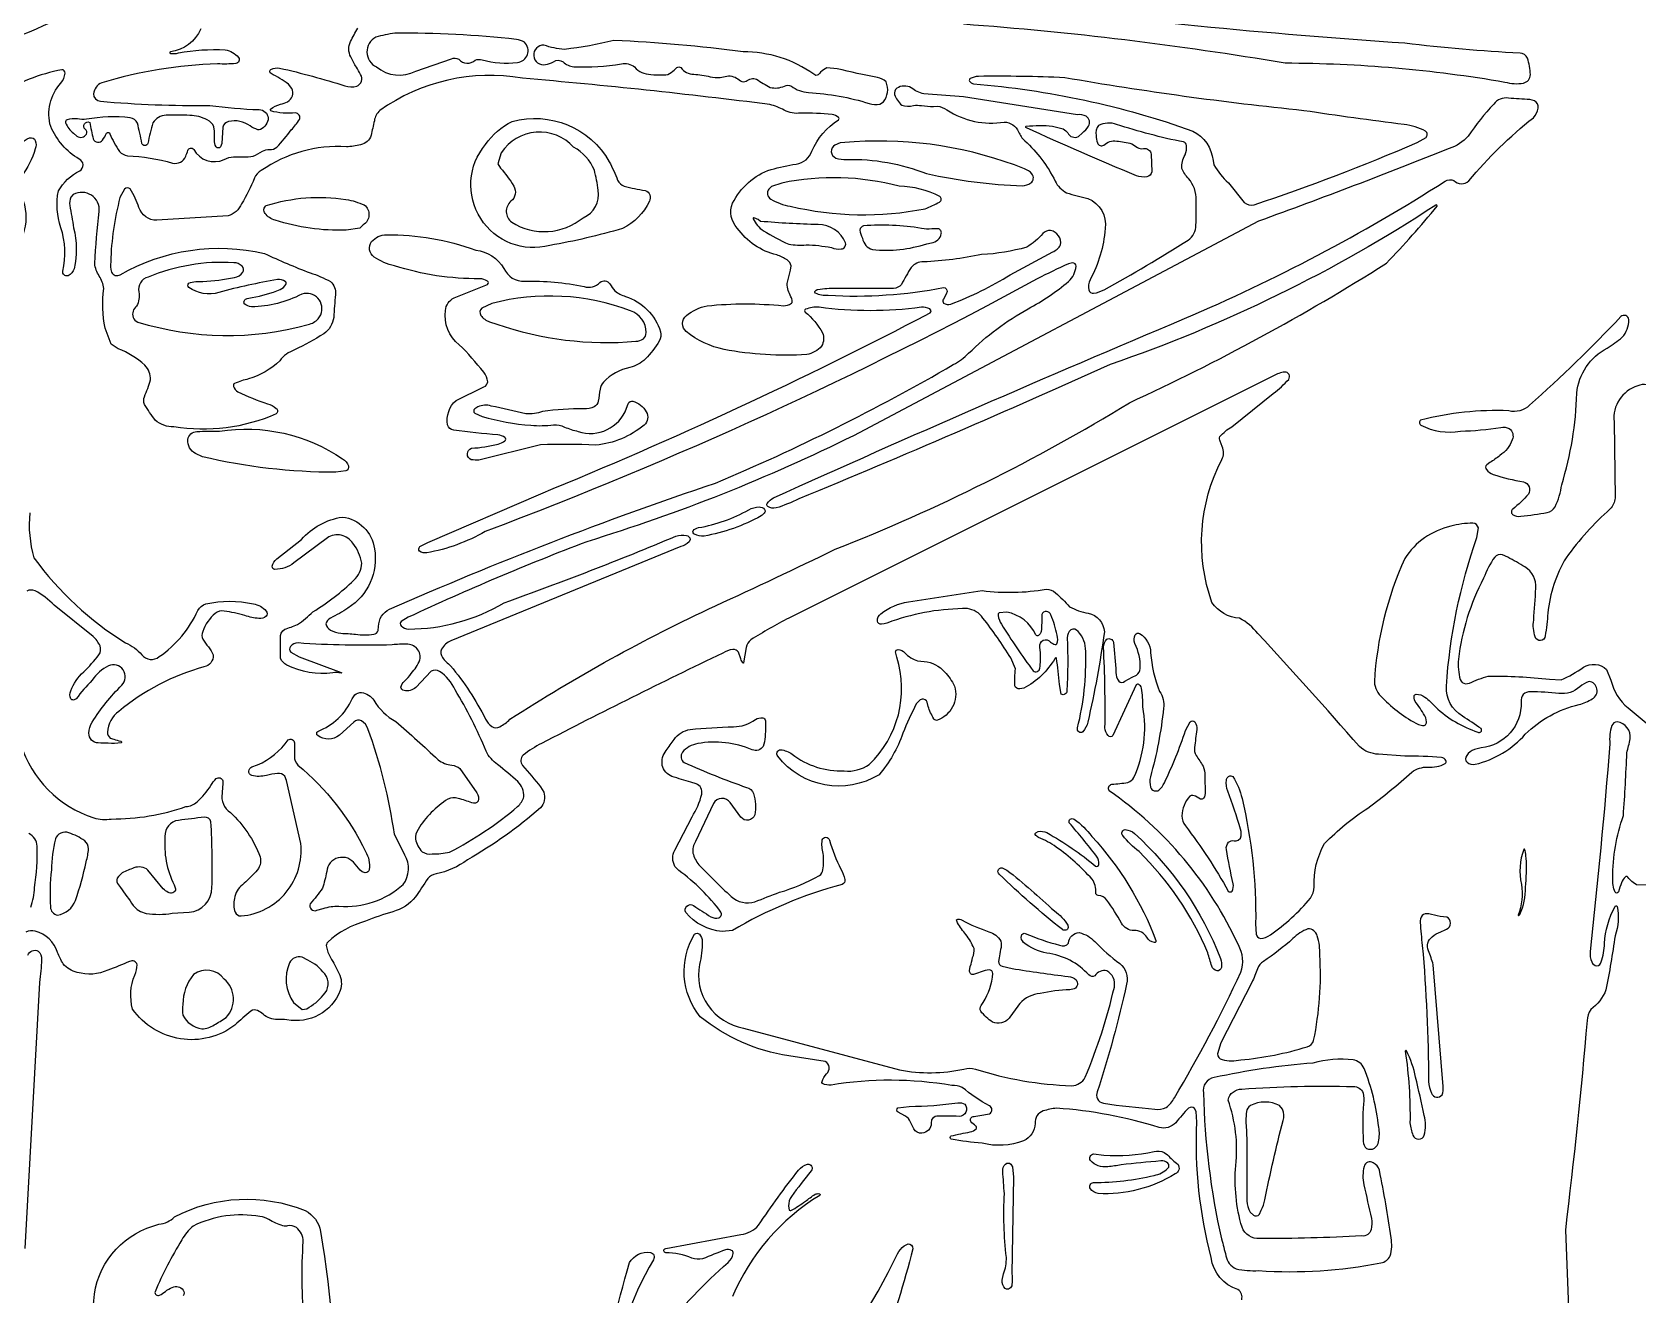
# Model space of a CAD drawing. Header units: metres. Extents: x 0.2 to 14.8, y 2.5 to 12.5.
# Drawn here: x 8.252 to 11.889, y 5.512 to 8.373 of the extents above; entities that cross this region are included whole.
import ezdxf

# ---------------------------------------------------------------- set-up
doc = ezdxf.new("R2010")
doc.units = ezdxf.units.M

msp = doc.modelspace()

# ---------------------------------------------------------------- linework, layer by layer
at = {"layer": 'Layer 1', "color": 0}
for points in [[(8.53752, 8.53576, -0.0416), (8.09133, 8.36395)], [(7.64775, 8.20682, -0.0281), (8.25827, 8.45626, 0.0629)], [(10.36146, 8.39172, -0.0238), (11.09014, 8.30332, -0.0423), (11.58804, 8.26012, 0.1164), (11.63019, 8.25772, 0.3371), (11.64581, 8.2768, 0.0831), (11.63892, 8.31428, 0.2827), (11.62237, 8.32541, -0.0168), (11.36171, 8.34778, -0.0155), (10.42439, 8.44026, 0.0249)], [(7.77973, 8.19841, 0.0245), (8.29329, 8.39474)], [(8.63379, 8.38041, -0.2644), (8.56487, 8.32843, 0.34), (8.56361, 8.32665, 0.3404), (8.565, 8.32497, 0.0945), (8.5831, 8.32593, -0.0612), (8.68923, 8.33293, -0.1824), (8.71948, 8.3158, -0.5408), (8.71325, 8.30207, -0.0445), (8.67173, 8.30147, 0.064), (8.40956, 8.25855, 0.2612), (8.39052, 8.2333, 0.3936), (8.40658, 8.21659, 0.0245), (8.65429, 8.20703), (8.65429, 8.20703, 0.0258), (8.76589, 8.19772, -0.3682), (8.78664, 8.17874, -0.2652), (8.76939, 8.15262, -0.1994), (8.76317, 8.15216, -0.0613), (8.74544, 8.16059, 0.2189), (8.69669, 8.17062, 0.2299), (8.68344, 8.15795), (8.68121, 8.12064), (8.67848, 8.1132, -0.514), (8.66862, 8.1132, -0.1595), (8.66448, 8.12918), (8.66467, 8.14889), (8.66367, 8.15887, 0.1973), (8.64827, 8.17412, 0.1266), (8.60875, 8.18457, 0.0099), (8.55508, 8.1847, 0.2545), (8.52525, 8.16755, 0.0128), (8.51381, 8.12122, -0.3249), (8.50702, 8.11629, -0.3249), (8.50023, 8.12122, 0.0236), (8.49006, 8.16714, 0.246), (8.47387, 8.1793, 0.0691), (8.37456, 8.1758, -0.0809), (8.35437, 8.17641, 0.1177), (8.331, 8.17459, 0.4118), (8.32744, 8.16774, 0.127), (8.34527, 8.14443), (8.35319, 8.1372, 0.4241), (8.37452, 8.14178, 0.3604), (8.37219, 8.15334, -0.3835), (8.37026, 8.16557, -0.3835), (8.38221, 8.16878, 0.022), (8.39031, 8.13122, 0.2837), (8.39996, 8.1235, 0.2839), (8.41121, 8.12866, 0.0439), (8.42023, 8.14395, -0.2687), (8.42446, 8.14572, -0.2686), (8.4281, 8.14293, 0.0586), (8.44973, 8.10276, 0.1634), (8.46773, 8.09307, -0.0565), (8.57004, 8.07639, 0.3627), (8.59977, 8.09184, 0.0195), (8.60437, 8.10522, -0.2816), (8.61035, 8.11041, -0.2815), (8.61769, 8.10745, 0.3935), (8.68673, 8.08451, -0.1158), (8.70796, 8.0908, 0.0461), (8.75235, 8.09197, 0.0142), (8.77383, 8.10322, -0.1505), (8.78969, 8.10718, 0.1622), (8.80625, 8.11228, 0.0193), (8.83887, 8.15145, 0.0469), (8.85737, 8.17497, 0.5161), (8.84833, 8.19009, -0.0893), (8.79242, 8.19457, -0.4918), (8.79208, 8.19841, -0.1293), (8.81431, 8.20964, 0.0519), (8.83012, 8.21555, 0.4173), (8.84021, 8.24578), (8.83217, 8.25553, 0.0452), (8.793, 8.27934, -0.5603), (8.79279, 8.28882, -0.1546), (8.81219, 8.2918, -0.0201), (8.96044, 8.25147, 0.1292), (8.98696, 8.25055, 0.4744), (8.99585, 8.27737, 0.0238), (8.98642, 8.29372, -0.0335), (8.9736, 8.31699, -0.2368), (8.97308, 8.35176, -0.0112), (8.98942, 8.38205, 0.4471)], [(8.22542, 6.76039, 0.2415), (8.39125, 6.59287, 0.0978), (8.43096, 6.59049, 0.0839), (8.60021, 6.61845, 0.1551), (8.62533, 6.62901, 0.0583), (8.65675, 6.66655, -0.0908), (8.66896, 6.68212, -0.5466), (8.68348, 6.67689), (8.68373, 6.66837, 0.0422), (8.68231, 6.64876, 0.3027), (8.70081, 6.60522, -0.1136), (8.76833, 6.50514, -0.2789), (8.75814, 6.47087, -0.0105), (8.72831, 6.44116, 0.209), (8.7101, 6.41041, 0.1482), (8.71135, 6.37955, 0.2907), (8.72535, 6.3708, 0.4198), (8.86033, 6.53514), (8.82789, 6.67791), (8.82385, 6.68724, 0.2613), (8.80744, 6.69355, 0.0389), (8.7826, 6.6893, -0.1185), (8.74906, 6.68882, -0.3096), (8.7426, 6.69888, -0.3095), (8.74962, 6.70853), (8.76239, 6.71295, 0.138), (8.83162, 6.76962, -0.2909), (8.84077, 6.7708, -0.291), (8.84573, 6.76301), (8.84594, 6.73253, 0.1961), (8.85369, 6.71278, -0.1079), (9.00677, 6.51676, -0.1739), (9.01558, 6.47612, -0.3767), (9.00644, 6.46849), (8.99952, 6.47107, -0.0597), (8.98335, 6.48801, 0.3202), (8.94517, 6.50255, 0.3201), (8.919, 6.4712, -0.0285), (8.90967, 6.43382, -0.029), (8.88177, 6.39847, 0.3096), (8.88412, 6.38602, 0.3094), (8.89656, 6.3837), (8.91125, 6.38774, -0.0975), (8.94683, 6.39276, 0.206), (9.09246, 6.44239, 0.3011), (9.09589, 6.50876), (9.07225, 6.55584, 0.0536), (9.01231, 6.79507, 0.1759), (8.99794, 6.8127, 0.316), (8.9806, 6.80989), (8.94789, 6.78005, -0.3233), (8.8986, 6.77932, -0.4652), (8.89864, 6.78901, 0.1966), (8.97706, 6.86303), (8.98275, 6.87143, -0.2106), (8.99804, 6.87712, -0.2221), (9.02575, 6.85934, 0.1277), (9.07542, 6.81107, -0.0124), (9.17129, 6.72491, 0.1373), (9.20258, 6.71239, -0.1261), (9.22096, 6.70491), (9.259, 6.64964, -0.2557), (9.262, 6.63105, -0.3858), (9.24804, 6.6272, 0.0132), (9.2171, 6.63728, 0.1756), (9.19348, 6.63543, 0.1147), (9.12594, 6.5668, 0.1811), (9.11994, 6.54468, 0.117), (9.13502, 6.51637, 0.1798), (9.15804, 6.51132, 0.0518), (9.19739, 6.51532, 0.0576), (9.35164, 6.61893, 0.1477), (9.36552, 6.64078, 0.2219), (9.35204, 6.67514, 0.0115), (9.30631, 6.71382, -0.1256), (9.28002, 6.74395, 0.042), (9.20981, 6.88324, 0.1375), (9.17475, 6.92493, 0.2851), (9.15548, 6.92518), (9.12064, 6.88847, -0.2542), (9.09439, 6.88172, -0.3377), (9.08706, 6.88934, -0.1288), (9.09529, 6.90243, 0.022), (9.11073, 6.92045, 0.0933), (9.13017, 6.95082, 0.4965), (9.09969, 6.98649, 0.0376), (9.06762, 6.98507, -0.0263), (8.85404, 6.98937, 0.2085), (8.83708, 6.98153, 0.4007), (8.83742, 6.96876), (8.8566, 6.95789), (8.95208, 6.92253, -0.3683), (8.95248, 6.92141, -0.3683), (8.95144, 6.92084, 0.0941), (8.93275, 6.92176, -0.1526), (8.82883, 6.93932, -0.1987), (8.81464, 6.95457), (8.81414, 7.00003, -0.2969), (8.82394, 7.02028, 0.0165), (8.85252, 7.03093, 0.0531), (8.88781, 7.06003, 0.0538), (8.98087, 7.1317, 0.1917), (8.99839, 7.16989, 0.1316), (8.97819, 7.21505, 0.4173), (8.92054, 7.22759), (8.84481, 7.17047, -0.1607), (8.80179, 7.15603, -0.4662), (8.79575, 7.16318, -0.1928), (8.80592, 7.17959), (8.86164, 7.22378, -0.1704), (8.95425, 7.27462, -0.3441), (9.02723, 7.2023, -0.3048), (8.96725, 7.06847, -0.0329), (8.92748, 7.04559, 0.2377), (8.91735, 7.03262, 0.2434), (8.92727, 7.01845, 0.1087), (8.95114, 7.01122, -0.0119), (8.98444, 7.00914, 0.0738), (9.02556, 7.00899, 0.3084), (9.03569, 7.01759), (9.03662, 7.02684, -0.2883), (9.06133, 7.06572, -0.0225), (9.79975, 7.35168, 0.0327), (10.3385, 7.61997, 0.0822), (10.37327, 7.6457, -0.0654), (10.50802, 7.74655, 0.0514), (10.59979, 7.80837, 0.1839), (10.61652, 7.84264, 0.481), (10.60852, 7.85037), (10.59912, 7.84824, 0.0182), (10.52887, 7.81397, -0.0345), (9.27831, 7.24178, -0.0855), (9.14583, 7.19339, -0.1947), (9.12948, 7.19716, -0.4054), (9.12981, 7.20755), (9.14835, 7.21728), (9.40375, 7.32734, 0.0237), (10.286, 7.73705, 0.5619), (10.28512, 7.74609, 0.1151), (10.26614, 7.74993, -0.0676), (10.03435, 7.74982, 0.1058), (10.00348, 7.74537, 0.4953), (10.00323, 7.73903, -0.0949), (10.04212, 7.69193, -0.248), (10.04, 7.66182, -0.1669), (10.00667, 7.64272, -0.064), (9.8195, 7.6543, -0.1213), (9.73367, 7.69462, -0.4632), (9.73375, 7.73103, -0.1261), (9.78087, 7.75309, -0.0508), (9.9535, 7.75322, 0.1722), (9.97169, 7.75905, 0.2437), (9.97352, 7.76324, 0.0981), (9.97071, 7.77368, -0.1251), (9.96183, 7.80349), (9.96977, 7.8337), (9.97085, 7.84334, 0.2213), (9.96192, 7.85722, 0.0602), (9.93887, 7.8683, -0.1808), (9.8491, 7.92916, -0.2956), (9.83862, 7.98537, -0.2013), (9.92564, 8.06218, -0.0086), (9.98248, 8.07432, 0.1127), (10.00504, 8.08376, 0.1102), (10.01792, 8.10349, -0.1437), (10.07842, 8.17476, 0.4856), (10.07848, 8.17993, 0.1312), (10.06419, 8.1863, 0.0287), (9.99262, 8.18974, -0.1632), (9.95562, 8.19643, 0.0523), (9.92321, 8.20922, 0.0099), (9.36227, 8.26874, 0.2011), (9.03919, 8.19543, 0.1747), (9.027, 8.17237, 0.006), (9.01954, 8.13943, -0.2791), (8.99583, 8.11805, -0.0402), (8.9636, 8.1132, 0.1708), (8.77094, 8.05945, 0.1746), (8.75531, 8.04272, -0.0455), (8.72623, 7.98395, -0.2031), (8.69548, 7.95662), (8.53406, 7.94687, -0.3169), (8.49381, 7.97566, 0.0602), (8.47383, 8.01787, 0.4089), (8.46079, 8.01776), (8.45064, 7.99843, 0.0553), (8.42967, 7.85289, 0.1224), (8.43185, 7.82972, 0.4673), (8.45131, 7.82349, -0.1911), (8.77819, 7.87153, 0.0163), (8.88137, 7.82768, -0.0548), (8.92777, 7.80799, -0.2355), (8.93887, 7.7787, 0.0126), (8.93508, 7.7267, -0.205), (8.91256, 7.68974, -0.0231), (8.84642, 7.65339, 0.1559), (8.81296, 7.62853, -0.1171), (8.74214, 7.58749, 0.0449), (8.71044, 7.57741, 0.3678), (8.70802, 7.57064, 0.1508), (8.71777, 7.55818, 0.0269), (8.78494, 7.53107, -0.1227), (8.80467, 7.52066, -0.4496), (8.80489, 7.50851, -0.1464), (8.57279, 7.47893, -0.1898), (8.53077, 7.49407, -0.0358), (8.50646, 7.52978, -0.1877), (8.50596, 7.54726, 0.0333), (8.52002, 7.58528, 0.1998), (8.5071, 7.61843, 0.0952), (8.44648, 7.65593), (8.43087, 7.66587), (8.417, 7.70245, -0.0845), (8.41394, 7.79224, 0.1183), (8.40375, 7.82049, -0.1189), (8.39358, 7.84924, -0.0179), (8.40379, 7.96684, 0.2776), (8.38587, 8.00371, 0.2776), (8.34492, 8.00516), (8.33956, 7.99903, 0.1547), (8.33687, 7.98051, -0.0105), (8.34577, 7.92962, -0.12), (8.34675, 7.83724, -0.2049), (8.33302, 7.82126, -0.5586), (8.3211, 7.83168, 0.1454), (8.31662, 7.93016, -0.1263), (8.31119, 8.01359, -0.1436), (8.35954, 8.05891, 0.2861), (8.36714, 8.07268, 0.2859), (8.35814, 8.08557, -0.1548), (8.29373, 8.15912, -0.2639), (8.31679, 8.25743, 0.1554), (8.32625, 8.28049, 0.4409), (8.31927, 8.28799, 0.0915), (8.17614, 8.23176, -0.0148)], [(10.99181, 5.5013, 0.3223), (10.98329, 5.5243, -0.2862), (10.92264, 5.59697, -0.0747), (10.89021, 5.90382), (10.88842, 5.9278), (10.885, 5.9347, 0.3764), (10.87169, 5.93514, 0.0704), (10.85681, 5.91924, 0.0268), (10.84246, 5.90243, -0.2751), (10.80504, 5.89166, 0.0582), (10.57248, 5.9353, 0.0513), (10.54237, 5.92905, 0.3652), (10.52412, 5.90087, -0.291), (10.49775, 5.8617, -0.1593), (10.40367, 5.85618, -0.0321), (10.33402, 5.86524, -0.3153), (10.3315, 5.86884, -0.3153), (10.33402, 5.87245, -0.0208), (10.37675, 5.88147, 0.1453), (10.39002, 5.88884, 0.4189), (10.38992, 5.89493, -0.0162), (10.37789, 5.90516, -0.5306), (10.38546, 5.9167, 0.017), (10.42042, 5.92278, 0.2867), (10.42597, 5.9319, 0.2867), (10.42021, 5.94089, -0.0575), (10.35862, 5.98253, 0.1025), (10.33521, 5.98672, 0.0842), (10.06156, 5.98751, -0.1563), (10.04254, 5.99145, -0.3664), (10.04112, 5.99576, -0.0733), (10.05135, 6.01314, 0.5141), (10.04842, 6.0413), (9.96558, 6.05399, -0.134), (9.76527, 6.14266, -0.3198), (9.75258, 6.32951, -0.4223), (9.76333, 6.32947, -0.1911), (9.76996, 6.31293, -0.0533), (9.76369, 6.26107, 0.4223), (9.86308, 6.11695), (10.21631, 6.02193, 0.0974), (10.36233, 6.02382, -0.1447), (10.3886, 6.02397, 0.0684), (10.60646, 5.9862, 0.2656), (10.63737, 6.00539, 0.0416), (10.70339, 6.2097, 0.3229), (10.68625, 6.24684, 0.2878), (10.65919, 6.23526, -0.3653), (10.64573, 6.23709, 0.1793), (10.55058, 6.28659, -0.1346), (10.49792, 6.31103, -0.2631), (10.49269, 6.32607, -0.4653), (10.50158, 6.33116, 0.035), (10.57935, 6.30464, 0.3643), (10.59981, 6.30953, -0.3895), (10.62367, 6.33301, -0.146), (10.65935, 6.31264, 0.0388), (10.71575, 6.26287, -0.2881), (10.73096, 6.21634, -0.0271), (10.66454, 5.97276, 0.4754), (10.67844, 5.94664, 0.0186), (10.79535, 5.93343, 0.1675), (10.82058, 5.93699, 0.114), (10.83937, 5.95899, 0.0256), (10.99008, 6.24351, 0.2145), (10.98425, 6.30528, 0.1334), (10.69167, 6.65457, -0.538), (10.69769, 6.66918, 0.0252), (10.73398, 6.67334, 0.1706), (10.7476, 6.68482, 0.1541), (10.76789, 6.84441, 0.0521), (10.76475, 6.88707, 0.1863), (10.75846, 6.89555, 0.3971), (10.75302, 6.89449), (10.69989, 6.77941, -0.4972), (10.68908, 6.77943, -0.1564), (10.68214, 6.7973, 0.0168), (10.67871, 6.98012, -0.1901), (10.68639, 6.9978, -0.5417), (10.70112, 6.99066, -0.0214), (10.70704, 6.9227, 0.1585), (10.71323, 6.90268, 0.3593), (10.72727, 6.90257), (10.74404, 6.91187), (10.75327, 6.91609, 0.197), (10.76208, 6.93172, 0.1243), (10.74975, 6.98824, -0.2006), (10.75075, 7.00776, -0.4296), (10.76064, 7.01095, -0.2503), (10.78558, 6.96718, 0.0771), (10.80581, 6.87964, -0.1888), (10.81473, 6.84139, -0.0431), (10.78494, 6.68618, 0.1292), (10.78548, 6.66247, 0.4933), (10.80435, 6.65595, 0.1078), (10.8166, 6.67249, 0.0316), (10.86467, 6.79112), (10.87489, 6.81043, -0.4223), (10.88564, 6.81055, -0.1544), (10.89004, 6.79291, -0.0064), (10.88477, 6.75278, 0.1611), (10.88846, 6.73455, -0.0315), (10.90448, 6.71014, -0.12), (10.9081, 6.68851, 0.0069), (10.90939, 6.6523, -0.1611), (10.90552, 6.63753, -0.3808), (10.89856, 6.63564), (10.88731, 6.64199, 0.2592), (10.8745, 6.64222, 0.1713), (10.85625, 6.59751, 0.1463), (10.86433, 6.57493, -0.0355), (10.96148, 6.42716, 0.4555), (10.96996, 6.42699, 0.1732), (10.97244, 6.44378, -0.01), (10.95706, 6.52153, -0.2225), (10.96227, 6.5378, -0.232), (10.97512, 6.54126, 0.1512), (10.98402, 6.54222), (10.98912, 6.54728, 0.169), (10.98935, 6.56751, 0.0184), (10.96014, 6.65359, -0.1274), (10.95733, 6.67845, -0.2806), (10.96224, 6.68701, -0.2807), (10.9721, 6.68657, -0.0775), (10.99256, 6.63718, -0.0621), (11.02337, 6.35287), (11.02487, 6.32937, 0.315), (11.0341, 6.31999, 0.1402), (11.05673, 6.32799, 0.0667), (11.14777, 6.41137, 0.135), (11.15569, 6.43666, -0.1375), (11.1796, 6.53514, -0.0549), (11.27787, 6.61539, 0.0225), (11.37733, 6.69662, -0.1709), (11.41325, 6.70824, 0.144), (11.45296, 6.71603, 0.4026), (11.45442, 6.72272, 0.2033), (11.44452, 6.72976, 0.0207), (11.36152, 6.73322), (11.30202, 6.73705, -0.1734), (11.25867, 6.75462, 0.0057), (11.0286, 7.01072, 0.1016), (10.98723, 7.04539, -0.2316), (10.92442, 7.08118, -0.2086), (10.94698, 7.40487, 0.2223), (10.94794, 7.43441), (10.94319, 7.44664, -0.2401), (10.94267, 7.45697, -0.0851), (10.96939, 7.47914), (11.06333, 7.55464, 0.0508), (11.09835, 7.58653, 0.2897), (11.09907, 7.59761, 0.2896), (11.08937, 7.60299, 0.1101), (11.06402, 7.59437), (9.96604, 7.04582, 0.015), (9.8796, 6.9967, 0.1663), (9.8696, 6.9792), (9.86358, 6.94414, -0.2993), (9.86294, 6.94349, -0.3007), (9.86208, 6.94382, -0.0668), (9.85719, 6.95303), (9.85154, 6.96822, 0.295), (9.83914, 6.97478, 0.0855), (9.81627, 6.96645, 0.0071), (9.40571, 6.76187, 0.0489), (9.36423, 6.73518, 0.3665), (9.36256, 6.71153, -0.0203), (9.40344, 6.66339), (9.41064, 6.65132, -0.284), (9.40308, 6.61587, -0.0522), (9.23781, 6.49801, -0.1136), (9.16702, 6.46607, 0.1771), (9.14823, 6.45537, 0.0108), (9.12048, 6.41384, -0.1534), (9.06881, 6.38053, 0.0274), (9.00714, 6.35884, 0.1218), (8.92123, 6.31137, 0.2319), (8.91831, 6.30105, 0.0914), (8.92752, 6.27672, -0.0189), (8.94689, 6.24126, -0.1894), (8.94979, 6.20174, -0.3645), (8.82875, 6.13578, 0.031), (8.80785, 6.13601, -0.1793), (8.77492, 6.14847, 0.0478), (8.76262, 6.1563, 0.29), (8.74708, 6.15522, 0.0267), (8.71114, 6.12343, -0.4238), (8.47946, 6.15984, -0.1711), (8.48425, 6.23691, 0.0779), (8.48998, 6.26034, 0.4707), (8.47244, 6.26759, -0.0087), (8.42327, 6.24801, -0.1776), (8.35377, 6.24299, -0.1616), (8.32187, 6.26249, -0.019), (8.30952, 6.28791, 0.2594), (8.25869, 6.33641, 0.1741), (8.23746, 6.33447, 0.0172)], [(11.90979, 7.57401, 0.1655), (11.88902, 7.57164, 0.3606), (11.83533, 7.49051), (11.83781, 7.31755, -0.1524), (11.82667, 7.29299, 0.0537), (11.72689, 7.18249, 0.1119), (11.68552, 7.05712, -0.0162), (11.6795, 7.00532, -0.3626), (11.66895, 6.99486, -0.3626), (11.65677, 7.00337, -0.126), (11.65337, 7.04093, -0.0051), (11.65848, 7.11326, 0.2765), (11.63352, 7.16151, 0.015), (11.59469, 7.18368), (11.5825, 7.18864, 0.3121), (11.56494, 7.1837, 0.0747), (11.53996, 7.13587, 0.0926), (11.48281, 6.95249, 0.0938), (11.48698, 6.9062, 0.3135), (11.49869, 6.89707), (11.50771, 6.89851, -0.0442), (11.55021, 6.91393, -0.0335), (11.68912, 6.90709), (11.71537, 6.90574, 0.0533), (11.76581, 6.93414, -0.3478), (11.81844, 6.92914), (11.82835, 6.90507, 0.1674), (11.86708, 6.84234), (11.98471, 6.74505, 0.2481)], [(8.24644, 7.28443, 0.0972), (8.25585, 7.18184, 0.0951), (8.46323, 6.98947, -0.1211), (8.50008, 6.96264, 0.4308), (8.53964, 6.95832, 0.136), (8.62717, 7.06282, -0.1857), (8.64527, 7.07784, -0.1097), (8.75285, 7.07772, -0.1844), (8.78189, 7.06162, -0.3703), (8.78173, 7.04964, -0.225), (8.76535, 7.04489, -0.0614), (8.73381, 7.0512, 0.0371), (8.6866, 7.06166, 0.2044), (8.6665, 7.05641, 0.137), (8.63827, 7.01507, 0.2443), (8.63871, 6.99762, 0.0395), (8.651, 6.98037, -0.0853), (8.66152, 6.96214, -0.4), (8.641, 6.93526, 0.1072), (8.44839, 6.83441, 0.2296), (8.42223, 6.78726, 0.2465), (8.42887, 6.77393), (8.43698, 6.77159, 0.0556), (8.45246, 6.76709, -0.3437), (8.45439, 6.76522, -0.3432), (8.45306, 6.76289, -0.0631), (8.42396, 6.7622, -0.0148), (8.40158, 6.7627, -0.4171), (8.38037, 6.78505, -0.1057), (8.3876, 6.8102, -0.0564), (8.45496, 6.89368, 0.3583), (8.45799, 6.92817, 0.3583), (8.42473, 6.9378, 0.1143), (8.38748, 6.90507, 0.0136), (8.35125, 6.86301, -0.4854), (8.33927, 6.86295, -0.2131), (8.33931, 6.8807, -0.1299), (8.36854, 6.92364, 0.0349), (8.40308, 6.96257, 0.2563), (8.4055, 6.98255, 0.1018), (8.38981, 7.00432), (8.30173, 7.07468, 0.09), (8.25823, 7.1073, 0.2243), (8.23962, 7.10703, 0.1319)], [(11.9096, 6.44068), (11.88589, 6.44101), (11.87873, 6.44632, -0.0481), (11.86631, 6.45897, 0.4079), (11.86067, 6.45907, 0.1301), (11.8525, 6.44601, 0.0172), (11.84521, 6.42576, -0.2875), (11.84197, 6.4228, -0.2875), (11.83789, 6.42443, -0.1242), (11.8325, 6.45689, -0.0848), (11.85648, 6.59812, 0.0095), (11.86429, 6.74051, 0.0085), (11.87204, 6.77232, 0.4024), (11.84271, 6.81057, 0.3106), (11.83025, 6.80212, 0.1065), (11.82598, 6.76103, -0.0065), (11.78137, 6.29034, 0.1175), (11.78467, 6.26666, 0.2741), (11.79662, 6.2577, 0.2873), (11.80644, 6.26666, 0.0612), (11.81377, 6.30837, -0.1191), (11.83806, 6.39245, -0.283), (11.84011, 6.39383, -0.2843), (11.84229, 6.39262, -0.1351), (11.83762, 6.32591, -0.0127), (11.8171, 6.2032, -0.1365), (11.78252, 6.15876, 0.1223), (11.77431, 6.1337, -0.0087), (11.72504, 5.65957), (11.73896, 5.30487, 0.0145)], [(8.24873, 6.39089, 0.0718), (8.25721, 6.43505, 0.0482), (8.26314, 6.52878, 0.2743), (8.24442, 6.55751, 0.0629)], [(8.24229, 6.28172, -0.4632), (8.26556, 6.29128, -0.2092), (8.2731, 6.27222, -0.0242), (8.26854, 6.22043), (8.23492, 5.61782, 0.0799)], [(9.67902, 5.43041, -0.0418), (9.82835, 5.58582, 0.1673), (9.84, 5.60609, 0.3388), (9.83631, 5.61328, 0.1777), (9.82212, 5.61457, 0.0051), (9.77048, 5.59384, -0.129), (9.74642, 5.59557, 0.1141), (9.68742, 5.60757, -0.3819), (9.68276, 5.61247, -0.382), (9.68712, 5.61764), (9.85725, 5.64922, 0.1829), (9.89735, 5.67005, -0.0193), (9.9881, 5.79516, -0.1416), (10.00802, 5.80874, -0.3062), (10.01755, 5.80387, -0.3064), (10.01656, 5.7932, 0.0113), (9.97179, 5.73551, 0.1555), (9.96544, 5.71387), (9.96687, 5.70459, 0.3794), (9.97077, 5.7037, 0.0342), (10.00342, 5.72432, -0.0165), (10.02548, 5.74026, -0.175), (10.03504, 5.74132, -0.2796), (10.03658, 5.7398, -0.2782), (10.03596, 5.73774, 0.157), (9.83827, 5.50847)], [(8.38381, 5.45245, 0.0521), (8.39267, 5.51437, -0.3038), (8.53898, 5.67232, 0.1789), (8.57429, 5.68901, -0.2201), (8.87025, 5.70337, -0.2343), (8.90533, 5.65576, -0.0424), (8.94144, 5.20032, -0.0515)], [(8.86871, 5.45062, -0.0421), (8.86604, 5.63318, 0.2142), (8.85033, 5.66512, 0.1912), (8.83054, 5.66866, -0.1002), (8.81973, 5.66866, -0.0546), (8.78817, 5.6832, 0.1119), (8.76792, 5.68968, 0.162), (8.61627, 5.66807, 0.1102), (8.59102, 5.63684, 0.0408), (8.53014, 5.51937, 0.283), (8.53283, 5.5125, 0.2831), (8.54017, 5.5118, 0.0543), (8.55352, 5.52001, -0.0632), (8.56923, 5.52928, -0.3573), (8.59387, 5.52337, -0.3414), (8.59402, 5.51037, 0.1415)], [(9.53673, 5.29022, -0.0275), (9.60487, 5.58541, -0.3076), (9.65256, 5.60841, -0.5683), (9.65914, 5.59212, 0.1122), (9.56464, 5.29722, 0.2558)], [(10.00835, 5.28503, 0.0567), (10.21223, 5.6052, -0.1197), (10.22725, 5.62337), (10.23604, 5.6282, -0.4066), (10.24698, 5.61672, -0.0242), (10.17573, 5.38684, -0.1346)]]:
    msp.add_lwpolyline(points, format="xyb", dxfattribs=at)
for points in [[(9.03187, 8.29447, 0.3048), (9.12075, 8.28503), (9.20164, 8.31289, -0.2069), (9.21814, 8.31155, 0.4161), (9.25552, 8.30976, -0.1654), (9.2715, 8.31053, 0.1037), (9.35096, 8.30455, 0.2967), (9.37389, 8.32211, 0.2967), (9.36712, 8.35018, 0.1327), (9.34873, 8.35649, 0.0311), (9.07352, 8.37049, 0.0416), (9.03014, 8.3617, 0.2844), (9.01021, 8.32754, 0.2844), (9.03187, 8.29447)], [(9.56975, 8.35409, -0.0274), (9.45779, 8.33387, -0.0703), (9.41117, 8.34391, 0.4471), (9.3881, 8.31971, 0.4471), (9.41471, 8.29947, 0.105), (9.43256, 8.3062, -0.32), (9.45435, 8.30564, 0.1729), (9.47889, 8.29472, 0.0474), (9.58656, 8.30105, -0.237), (9.61635, 8.29418, 0.2227), (9.653, 8.27747, 0.0381), (9.68219, 8.2763, 0.1895), (9.69973, 8.28201, 0.0397), (9.71189, 8.29268, -0.4031), (9.72154, 8.29266, 0.2347), (9.75048, 8.27791, -0.0409), (9.78771, 8.27209, 0.0865), (9.81042, 8.27043), (9.82939, 8.27424, -0.1818), (9.85654, 8.26253, 0.2252), (9.8691, 8.26184, -0.2683), (9.89283, 8.26655, 0.0334), (9.924, 8.24799, 0.1776), (9.95581, 8.25099, -0.2362), (9.97162, 8.25093, 0.1544), (10.01048, 8.23643, -0.0599), (10.14825, 8.21159, 0.1544), (10.17202, 8.20989), (10.18002, 8.21499, 0.2827), (10.18612, 8.2602, 0.1751), (10.16708, 8.27034, -0.0135), (10.07535, 8.29022), (10.05175, 8.29253), (10.04425, 8.28805, 0.0441), (10.03229, 8.27668, -0.4181), (10.02254, 8.27784, 0.156), (9.86223, 8.32864, 0.0227), (9.56975, 8.35409)], [(10.59108, 8.26982, 0.0151), (10.39529, 8.27287, 0.1186), (10.37664, 8.2678, 0.4293), (10.37537, 8.26239, 0.1889), (10.38433, 8.25599, -0.0662), (10.88108, 8.14907, -0.2551), (10.92687, 8.08209), (10.92898, 8.07222, 0.0693), (10.9616, 8.03143), (10.99777, 7.98751, 0.2661), (11.02006, 7.98193, 0.0206), (11.38919, 8.1228), (11.40939, 8.13478, 0.4709), (11.40833, 8.14857, 0.0993), (11.35967, 8.16391, -0.0061), (11.13264, 8.19516, -0.0177), (10.59108, 8.26982)], [(11.02981, 7.94482), (10.11264, 7.45887, -0.0405), (9.50846, 7.21878, 0.0177), (9.10377, 7.04762), (9.08804, 7.0382, 0.4369), (9.08806, 7.02805, 0.161), (9.10425, 7.02072, 0.1334), (9.32142, 7.08051, 0.0142), (9.71002, 7.23128, -0.113), (9.73381, 7.23307, -0.3453), (9.74252, 7.2238), (9.73994, 7.21812, -0.1148), (9.72123, 7.2077), (9.2001, 6.99428, 0.1527), (9.17939, 6.97545, 0.2656), (9.18112, 6.95637, 0.0613), (9.19971, 6.93739, -0.057), (9.27883, 6.81691, 0.1104), (9.2931, 6.80012, 0.2707), (9.31142, 6.79964, 0.0727), (9.33394, 6.81639, -0.0346), (9.79979, 7.07355, 0.0057), (10.07119, 7.20168, 0.0438), (10.73731, 7.53347, 0.0332), (11.3195, 7.84945, 0.0201), (11.43456, 7.97864, 0.3631), (11.43414, 7.98118, 0.3633), (11.43156, 7.98122, -0.0623), (10.69352, 7.62005, -0.0084), (9.98856, 7.31559, -0.0349), (9.93708, 7.29516, -0.2318), (9.91827, 7.29839, -0.3998), (9.91698, 7.30532, -0.1292), (9.93125, 7.3182, -0.0065), (10.86239, 7.72418, 0.0415), (11.45294, 8.03557, -0.2066), (11.47267, 8.03724, 0.4184), (11.50633, 8.03618, -0.0518), (11.65267, 8.1792, 0.17), (11.66354, 8.20118, 0.2977), (11.65496, 8.2177), (11.64437, 8.22053, -0.0067), (11.59596, 8.22355, 0.2788), (11.56271, 8.21026, 0.0368), (11.5051, 8.13762, -0.1268), (11.46198, 8.10943, -0.0082), (11.02981, 7.94482)], [(10.62002, 8.18603), (10.36192, 8.22666), (10.27154, 8.23312, -0.1223), (10.24344, 8.24718, 0.2732), (10.21037, 8.24595, 0.2795), (10.20564, 8.23168, 0.1324), (10.22158, 8.20784, 0.1578), (10.24854, 8.20693, -0.0878), (10.26664, 8.20659, 0.0178), (10.29381, 8.20449), (10.30204, 8.20553, -0.1062), (10.32412, 8.19718, 0.192), (10.45392, 8.16941, -0.2875), (10.48633, 8.1473, 0.1127), (10.50046, 8.1272, -0.0956), (10.56914, 8.03555, 0.1517), (10.59521, 8.00914, 0.0317), (10.64325, 7.99647, -0.3512), (10.68233, 7.92799, -0.1079), (10.64823, 7.81182, 0.1461), (10.64537, 7.78903, 0.3652), (10.65648, 7.78182, 0.1051), (10.67992, 7.78962, 0.0171), (10.87062, 7.90218, 0.2512), (10.88798, 7.93574, 0.0259), (10.88862, 7.9923, 0.1975), (10.87125, 8.04141, -0.0704), (10.85621, 8.06422, -0.1429), (10.86344, 8.09503, 0.131), (10.86673, 8.11653, 0.3035), (10.86025, 8.12426, -0.0313), (10.70846, 8.16414, 0.1997), (10.66777, 8.16187, 0.2415), (10.66192, 8.13872, 0.0965), (10.66487, 8.12226, 0.4488), (10.67954, 8.11689, -0.2514), (10.70862, 8.12624, -0.0503), (10.74283, 8.12026), (10.75569, 8.11212, 0.1602), (10.76908, 8.10922, -0.4378), (10.78706, 8.09641), (10.78837, 8.05676, -0.3057), (10.77675, 8.04516, -0.1273), (10.75333, 8.04797, -0.011), (10.50398, 8.1567, -0.3107), (10.50288, 8.15823, -0.3094), (10.50392, 8.15978, -0.0583), (10.56339, 8.16032), (10.5875, 8.15414, -0.0905), (10.59804, 8.14472, 0.433), (10.62185, 8.1368), (10.63027, 8.14428, 0.0911), (10.64514, 8.16005, 0.3987), (10.63929, 8.18255, 0.1414), (10.62002, 8.18603)], [(9.33925, 8.17062, -0.3425), (9.55914, 8.07966, -0.0245), (9.57814, 8.03793, 0.173), (9.59281, 8.02393, 0.0273), (9.64077, 8.01457, -0.4446), (9.65006, 7.99005, -0.1723), (9.58921, 7.92832, -0.0281), (9.42473, 7.88991, -0.3277), (9.26783, 7.95084, -0.3277), (9.27898, 8.11878, -0.1258), (9.33925, 8.17062)], [(8.19077, 7.86239, 0.0646), (8.07079, 7.80312, -0.3703), (7.92273, 7.82276, 0.1859), (7.85639, 7.85549, -0.1015), (7.82421, 7.86314), (7.79606, 7.89064, -0.2048), (7.77114, 7.99189, -0.2859), (7.79089, 8.01641, -0.0236), (7.88198, 8.05097, -0.0355), (8.11302, 8.05207, 0.1299), (8.15521, 8.06507, 0.0375), (8.22714, 8.12132, -0.1172), (8.24608, 8.13347, -0.4091), (8.25889, 8.1273, -0.1927), (8.25871, 8.10839, -0.085), (8.22804, 8.04697, 0.1373), (8.21814, 8.02564, 0.0997), (8.22735, 8.00016, -0.3625), (8.19077, 7.86239)], [(9.47848, 8.11251, 0.4905), (9.31452, 8.09999), (9.30644, 8.07507), (9.31277, 8.06499, -0.0524), (9.34273, 8.02449, -0.3712), (9.33642, 7.98999, 0.4848), (9.33806, 7.94274, 0.3242), (9.50021, 7.95282, 0.3463), (9.53402, 8.01493, 0.0363), (9.52533, 8.06076, 0.1729), (9.47848, 8.11251)], [(10.27806, 8.05253, 0.0452), (10.4951, 8.02493, 0.1272), (10.51412, 8.03145, 0.4323), (10.51664, 8.05199, 0.1395), (10.49987, 8.06343, 0.1114), (10.11427, 8.1247), (10.08206, 8.12199), (10.07046, 8.11734, 0.2883), (10.06214, 8.10208, 0.2884), (10.07229, 8.08795, 0.0823), (10.09687, 8.08472, -0.1014), (10.27806, 8.05253)], [(10.21621, 8.02401, 0.1158), (9.95042, 8.03134), (9.92635, 8.02347), (9.92062, 8.01757, 0.4482), (9.925, 7.99487, 0.099), (9.96892, 7.97893, 0.1071), (10.27469, 7.97293, 0.02), (10.30742, 7.98826, 0.5226), (10.30804, 8.00089, 0.1124), (10.21621, 8.02401)], [(8.96298, 7.92453, -0.0878), (8.80225, 7.94722, -0.1691), (8.77952, 7.96255, -0.478), (8.78225, 7.98014, -0.1166), (8.96275, 7.9942, -0.0586), (9.00419, 7.98164, -0.521), (9.00148, 7.9363), (8.99408, 7.92932), (8.96298, 7.92453)], [(10.06223, 7.88501, 0.1077), (10.08483, 7.88187, 0.4768), (10.09429, 7.89545, 0.3102), (10.03214, 7.93734, -0.0183), (9.90185, 7.94445), (9.89619, 7.94837, 0.0964), (9.88648, 7.95224, 0.2757), (9.88523, 7.95179, 0.2773), (9.88502, 7.95047, 0.1369), (9.9086, 7.92301, 0.0251), (9.96577, 7.89264, 0.0602), (10.00512, 7.89114, -0.0487), (10.06223, 7.88501)], [(10.26629, 7.92855, 0.0589), (10.13506, 7.93424, 0.3296), (10.1271, 7.92482, 0.0897), (10.13281, 7.90618, 0.2857), (10.15558, 7.88045, 0.1029), (10.27842, 7.89364), (10.28892, 7.89557, 0.3276), (10.31137, 7.91684, 0.4285), (10.30367, 7.92782, 0.0148), (10.29002, 7.92743, -0.1077), (10.26629, 7.92855)], [(9.2565, 7.87934, -0.2357), (9.32037, 7.83787, 0.3124), (9.36758, 7.80909, -0.0566), (9.502, 7.79668, 0.2845), (9.53806, 7.80622, -0.4456), (9.56027, 7.80282, 0.0156), (9.57206, 7.78672, 0.0888), (9.59585, 7.77455, -0.2417), (9.67539, 7.69445, -0.2073), (9.67223, 7.67312, -0.0572), (9.64102, 7.6327, -0.1344), (9.60594, 7.61324, 0.1614), (9.54589, 7.58007, 0.1686), (9.53864, 7.56399, 0.0206), (9.53425, 7.53726, -0.2122), (9.52489, 7.52422, -0.0991), (9.50189, 7.51957, 0.0393), (9.40817, 7.51364, -0.1217), (9.37002, 7.50857, 0.0119), (9.29167, 7.52605, 0.1864), (9.26125, 7.52401), (9.25431, 7.5198, 0.459), (9.25437, 7.5098), (9.27108, 7.50224, 0.0487), (9.3816, 7.48239, 0.056), (9.43296, 7.48376, -0.1326), (9.45789, 7.47847, 0.0405), (9.4886, 7.46868, 0.4094), (9.59829, 7.52132), (9.60204, 7.53128, -0.3317), (9.61271, 7.53747, -0.1929), (9.64298, 7.51272, -0.3701), (9.63823, 7.48309, -0.1513), (9.5286, 7.43749, 0.0229), (9.40327, 7.43824), (9.26396, 7.40366, -0.0729), (9.24662, 7.40451, -0.3159), (9.23782, 7.41778, -0.316), (9.24733, 7.43057, 0.0517), (9.3071, 7.43982, 0.0988), (9.32287, 7.44712, 0.4422), (9.32287, 7.45495, 0.1247), (9.307, 7.46084, -0.0187), (9.20689, 7.47147, -0.293), (9.19264, 7.48347, -0.2524), (9.21202, 7.53876), (9.27529, 7.56934, 0.2437), (9.28377, 7.58091, 0.1356), (9.2751, 7.60293, 0.0264), (9.21933, 7.66509, -0.2698), (9.18808, 7.74266, -0.2668), (9.20758, 7.7713), (9.28364, 7.80168, 0.5744), (9.28312, 7.80934, 0.1055), (9.26575, 7.81457, -0.0814), (9.07267, 7.84389, -0.1006), (9.02673, 7.86366, -0.4256), (9.02056, 7.89866, -0.2031), (9.05446, 7.91426, -0.09), (9.2565, 7.87934)], [(10.40271, 7.86928, -0.0416), (10.27106, 7.85274, 0.2357), (10.243, 7.84001, 0.0121), (10.22092, 7.80153, -0.187), (10.20289, 7.79239), (10.07296, 7.7927, 0.0319), (10.03179, 7.78962, 0.1621), (10.02485, 7.78545, 0.4751), (10.02544, 7.78218, 0.1022), (10.05521, 7.77693, 0.0612), (10.31667, 7.79445, -0.373), (10.32481, 7.78559), (10.32258, 7.77951), (10.31625, 7.76849, 0.3417), (10.31648, 7.75916, 0.2088), (10.33283, 7.75699, 0.0503), (10.46752, 7.82339), (10.56377, 7.87509, 0.1391), (10.58169, 7.89099, 0.3981), (10.55902, 7.92359, 0.2265), (10.5416, 7.91691, -0.079), (10.50485, 7.88593, -0.0573), (10.40271, 7.86928)], [(8.86273, 7.77953, -0.1172), (8.74885, 7.75093, -0.1661), (8.73239, 7.75768, -0.5383), (8.73902, 7.76937), (8.75021, 7.77166, 0.0494), (8.81396, 7.78989, 0.1414), (8.82642, 7.80176, 0.3954), (8.82485, 7.80857, 0.1702), (8.80748, 7.81249, 0.0257), (8.67494, 7.78345, -0.2405), (8.60671, 7.79489, -0.5058), (8.60664, 7.80443, -0.0964), (8.63844, 7.8082, 0.0298), (8.70992, 7.81709, 0.178), (8.72904, 7.82901, 0.3259), (8.72735, 7.84316, 0.1833), (8.70862, 7.85084, 0.1136), (8.51421, 7.81814, 0.3978), (8.49339, 7.78453, -0.1872), (8.48817, 7.7527, 0.296), (8.48025, 7.7268, 0.1834), (8.4911, 7.71645, 0.1433), (8.87719, 7.71072, 0.1317), (8.90006, 7.72362), (8.90546, 7.73293, 0.2965), (8.89924, 7.77011, 0.2965), (8.86273, 7.77953)], [(9.29298, 7.75853), (9.27019, 7.74778, 0.3759), (9.26825, 7.73124, 0.1651), (9.28802, 7.71703), (9.30452, 7.71189, 0.1056), (9.6195, 7.67268, 0.1478), (9.63633, 7.67826, 0.2076), (9.64271, 7.69232, 0.3278), (9.60708, 7.74159, 0.1562), (9.29298, 7.75853)], [(11.71683, 7.34791, 0.0693), (11.75089, 7.55516, -0.2537), (11.82002, 7.6572, 0.0298), (11.85377, 7.68184, 0.185), (11.86919, 7.72191, 0.2756), (11.86195, 7.73084, 0.2754), (11.85067, 7.7287, -0.0227), (11.64396, 7.5278, -0.2562), (11.59679, 7.51518, 0.0744), (11.39725, 7.49418, 0.541), (11.39737, 7.48307, 0.1685), (11.48727, 7.46922, 0.0323), (11.57877, 7.47732, -0.1821), (11.59762, 7.47503, -0.3642), (11.60467, 7.44955, -0.1668), (11.57671, 7.41414, -0.0552), (11.55375, 7.39828), (11.54692, 7.39303, 0.405), (11.54639, 7.38195, 0.1281), (11.56169, 7.37103, 0.0297), (11.63023, 7.35405, -0.5222), (11.64137, 7.32664, -0.054), (11.60596, 7.29274, 0.4662), (11.60537, 7.28039, 0.1643), (11.62437, 7.27626, 0.0085), (11.6841, 7.28472, 0.2243), (11.70162, 7.29745, 0.0826), (11.71683, 7.34791)], [(8.67612, 7.46899, -0.1916), (8.95514, 7.40624, -0.1722), (8.96856, 7.39034, -0.381), (8.96214, 7.37937), (8.93939, 7.37593, -0.0578), (8.6375, 7.41116), (8.62175, 7.41841, -0.287), (8.60408, 7.45016, -0.3427), (8.62506, 7.46843, -0.0108), (8.67612, 7.46899)], [(9.7491, 7.2437, -0.177), (9.76139, 7.25055, 0.0852), (9.87531, 7.29103, -0.1164), (9.89842, 7.29743, -0.2256), (9.91102, 7.29191, -0.2991), (9.91152, 7.28589, -0.136), (9.90294, 7.27695, -0.0845), (9.77385, 7.23159, -0.1459), (9.75256, 7.23551, -0.4241), (9.7491, 7.2437)], [(11.36142, 7.18043, 0.0933), (11.29246, 6.90137, 0.2057), (11.31075, 6.86524, 0.0856), (11.39206, 6.80457), (11.40164, 6.80218, 0.4661), (11.41071, 6.81032), (11.40887, 6.82003, 0.0529), (11.38687, 6.85353, -0.1657), (11.38231, 6.86799, -0.3936), (11.38731, 6.87312, -0.158), (11.40689, 6.8667, -0.0555), (11.43137, 6.8438, 0.1108), (11.52662, 6.78753, 0.3429), (11.53358, 6.78824, 0.3427), (11.5346, 6.79516, 0.0097), (11.49198, 6.82343, -0.2845), (11.45556, 6.89114, -0.0685), (11.52481, 7.22793), (11.52798, 7.25014, 0.3374), (11.51573, 7.26076, 0.0727), (11.46554, 7.25355, 0.2006), (11.36142, 7.18043)], [(10.40356, 7.10795, 0.0742), (10.54894, 7.11114, -0.1838), (10.5701, 7.10324, -0.0242), (10.60212, 7.07143, 0.098), (10.64414, 7.05691, -0.3345), (10.681, 7.01439, -0.02), (10.64329, 6.81014, -0.1191), (10.63223, 6.78787, -0.3172), (10.62298, 6.78796, -0.3171), (10.61996, 6.7967, 0.0684), (10.63846, 6.97026, 0.1986), (10.62137, 7.01526, 0.3876), (10.60467, 7.01874, 0.2185), (10.59662, 7.00107, -0.0251), (10.5956, 6.88064, -0.2866), (10.59154, 6.87318, -0.2866), (10.58306, 6.87355), (10.57894, 6.8952, 0.0252), (10.57198, 6.95501, 0.4231), (10.5706, 6.95564, 0.1894), (10.56842, 6.95362, -0.14), (10.49829, 6.88691), (10.48914, 6.88516, -0.3324), (10.47787, 6.89237, -0.0247), (10.47914, 6.93068), (10.46867, 6.95541, 0.0275), (10.40571, 7.04574, 0.2145), (10.37037, 7.06709, 0.0854), (10.19952, 7.03839, -0.0651), (10.17608, 7.03178, -0.3882), (10.16646, 7.03899, -0.217), (10.17452, 7.05564, -0.1219), (10.23677, 7.08282), (10.40356, 7.10795)], [(10.45946, 7.0592), (10.44273, 7.05774, 0.2963), (10.44008, 7.05134, 0.0915), (10.44752, 7.03193, 0.0198), (10.5195, 6.92587, 0.2743), (10.52895, 6.92468, 0.2745), (10.53454, 6.93241, 0.0456), (10.53575, 6.96712), (10.53473, 6.98007, -0.3587), (10.54223, 6.99548, -0.3587), (10.55879, 6.99107, 0.1035), (10.56948, 6.98584, 0.3513), (10.57302, 6.98747, 0.1683), (10.57379, 7.00689, 0.0515), (10.5595, 7.05274, 0.314), (10.54963, 7.06053, 0.3142), (10.53889, 7.05397, -0.0309), (10.53767, 7.01541, -0.1972), (10.5315, 7.00634, -0.4133), (10.52571, 7.00749, 0.2434), (10.45946, 7.0592)], [(10.17021, 6.69064, -0.3794), (9.94075, 6.73264, -0.2926), (9.93943, 6.7422, -0.2926), (9.94756, 6.74741, -0.1175), (9.97323, 6.73743, 0.1755), (10.09137, 6.69945, 0.1865), (10.14802, 6.71424, 0.2864), (10.21052, 6.95707), (10.20779, 6.96901, -0.4419), (10.21337, 6.97418, -0.1709), (10.22875, 6.96726, 0.1412), (10.25775, 6.94878), (10.27283, 6.94724, -0.1859), (10.31892, 6.92399, -0.0662), (10.34142, 6.89149, -0.4081), (10.30071, 6.8138, -0.2527), (10.29423, 6.81764, -0.0587), (10.28167, 6.84541), (10.27935, 6.85541, 0.3638), (10.26777, 6.86172, 0.2038), (10.25475, 6.85109, 0.0188), (10.2241, 6.78466, -0.0945), (10.17021, 6.69064)], [(11.77864, 6.9023, 0.0704), (11.75781, 6.89003, -0.2214), (11.71052, 6.87499, 0.0341), (11.64604, 6.87845, 0.51), (11.62494, 6.85584, -0.3968), (11.534, 6.75141), (11.51946, 6.74807, 0.1769), (11.5015, 6.7342, 0.3847), (11.50225, 6.71907, 0.2067), (11.52087, 6.71437, 0.1516), (11.63433, 6.78245, -0.1388), (11.75633, 6.8498, 0.0661), (11.78604, 6.86255, 0.3238), (11.79673, 6.88511, 0.3237), (11.77864, 6.9023)], [(9.87033, 6.66203, -0.2557), (9.88579, 6.6482, -0.1349), (9.88873, 6.60026, -0.2837), (9.87469, 6.58784, -0.2837), (9.85729, 6.59482), (9.83323, 6.62776, 0.5546), (9.79514, 6.62537), (9.75431, 6.53978, 0.1536), (9.74862, 6.51326, 0.0977), (9.76189, 6.48697, 0.0156), (9.83546, 6.41487, 0.2693), (9.88896, 6.40303, -0.0051), (9.94498, 6.42443, 0.0562), (10.03525, 6.46245, 0.1898), (10.04317, 6.47559, 0.0778), (10.04356, 6.51203, -0.0923), (10.04146, 6.54295, -0.3312), (10.04982, 6.54898, -0.3313), (10.058, 6.5427, 0.0418), (10.08344, 6.47687, -0.073), (10.09314, 6.45353, -0.3502), (10.08675, 6.44228, 0.0692), (9.8381, 6.33762), (9.81464, 6.33597, -0.2009), (9.73244, 6.3783, -0.3482), (9.73491, 6.39329, -0.3484), (9.75008, 6.39428, 0.0063), (9.78914, 6.36912, 0.2195), (9.80773, 6.36678, 0.4287), (9.8121, 6.37934, 0.0752), (9.71671, 6.47393), (9.70783, 6.48268, -0.239), (9.70754, 6.52026), (9.74664, 6.5952, 0.0838), (9.76862, 6.64651, 0.3793), (9.75577, 6.6703), (9.74385, 6.67374, -0.009), (9.70123, 6.68703, -0.2344), (9.67912, 6.71187, -0.2109), (9.68808, 6.74599, 0.0222), (9.70604, 6.77076, -0.1986), (9.74221, 6.79351, -0.0083), (9.84046, 6.79953, 0.1606), (9.89029, 6.81597, -0.1772), (9.90673, 6.81955, -0.348), (9.91319, 6.81282, -0.0318), (9.91085, 6.76507), (9.90817, 6.75512, -0.3514), (9.88279, 6.74722, 0.1457), (9.75952, 6.76143, 0.1796), (9.72498, 6.74162, 0.4133), (9.72854, 6.71845, 0.0211), (9.87033, 6.66203)], [(8.56906, 6.37707), (8.60727, 6.37912, 0.3898), (8.659, 6.43539, 0.0203), (8.65689, 6.58409, 0.3392), (8.64185, 6.59495, -0.0069), (8.58319, 6.58737, 0.4051), (8.55267, 6.55089, 0.137), (8.57362, 6.4412), (8.57671, 6.43193, -0.2766), (8.57056, 6.42303, -0.2766), (8.55981, 6.42426, -0.0808), (8.54875, 6.43232), (8.51417, 6.47482, 0.2677), (8.48237, 6.47974, 0.0338), (8.45585, 6.46816), (8.44714, 6.46012, 0.3319), (8.44517, 6.44422), (8.45156, 6.43509, -0.0127), (8.48069, 6.39476, 0.1872), (8.50989, 6.37666, 0.0826), (8.56906, 6.37707)], [(10.65244, 6.55097, -0.0961), (10.79764, 6.31503, -0.5251), (10.79402, 6.31074, -0.2267), (10.77685, 6.32241, 0.2831), (10.74833, 6.33757, -0.2729), (10.71923, 6.35459, 0.0295), (10.68662, 6.40657, 0.2489), (10.66681, 6.41753, -0.4185), (10.66125, 6.4233, 0.174), (10.65283, 6.45426, 0.0584), (10.57144, 6.52693, 0.064), (10.5316, 6.5487, -0.1471), (10.52433, 6.55526, -0.4), (10.52523, 6.55926), (10.5305, 6.56232, -0.1422), (10.55064, 6.55955, -0.0435), (10.66092, 6.48372, 0.5493), (10.66814, 6.48734, 0.1784), (10.66323, 6.50649, 0.0123), (10.60127, 6.58164, -0.3413), (10.60363, 6.59014, -0.3413), (10.61246, 6.59001, -0.0781), (10.65244, 6.55097)], [(8.29535, 6.47514, 0.049), (8.2935, 6.39147, 0.3925), (8.30935, 6.37297, 0.2716), (8.35006, 6.40622, 0.0275), (8.3741, 6.49339, 0.0567), (8.37935, 6.52324, 0.2307), (8.37079, 6.54122, 0.0756), (8.33477, 6.55903, 0.4354), (8.30446, 6.54524, 0.0581), (8.29535, 6.47514)], [(10.75927, 6.51659, -0.0515), (10.72239, 6.55274, -0.2799), (10.72112, 6.56138, -0.2802), (10.72823, 6.56649, -0.1358), (10.74881, 6.55799, -0.1157), (10.94389, 6.27441, -0.1386), (10.94587, 6.25414, -0.3662), (10.93617, 6.24624, -0.2685), (10.92412, 6.25743, -0.0239), (10.91521, 6.28714, 0.1002), (10.75927, 6.51659)], [(11.63464, 6.43576, 0.0408), (11.63633, 6.50157, 0.0263), (11.63367, 6.51937, 0.1539), (11.63223, 6.5218, 0.4747), (11.63112, 6.52166, 0.1529), (11.62569, 6.44245, -0.1357), (11.61787, 6.37266, 0.2845), (11.61811, 6.37198, 0.2861), (11.61883, 6.37189, 0.1375), (11.62194, 6.37451, 0.1216), (11.63464, 6.43576)], [(10.56785, 6.38209, -0.0975), (10.5981, 6.35014), (10.59904, 6.34439, -0.516), (10.58592, 6.33989, -0.0257), (10.44267, 6.46541, -0.3971), (10.44114, 6.47632, -0.3971), (10.45194, 6.47849), (10.46002, 6.47495, -0.0153), (10.56785, 6.38209)], [(11.42596, 6.26026, 0.0233), (11.41498, 6.29201, -0.3407), (11.42329, 6.32389, -0.0786), (11.44285, 6.33489, 0.0499), (11.45571, 6.3412, 0.2959), (11.46494, 6.35443, 0.2958), (11.45662, 6.36824), (11.44139, 6.36974, 0.0159), (11.41562, 6.37537, 0.2358), (11.40035, 6.37166, 0.1967), (11.39612, 6.35582, 0.0153), (11.40104, 6.30387, -0.0209), (11.41498, 5.99559, 0.0921), (11.422, 5.96937, 0.2826), (11.43277, 5.96032, 0.2825), (11.44571, 5.96584, 0.1266), (11.44825, 5.98447), (11.42596, 6.26026)], [(10.53546, 6.19512, 0.1929), (10.48917, 6.17249, 0.0191), (10.46504, 6.13943, -0.3424), (10.42729, 6.13039, -0.0739), (10.4006, 6.15503, -0.2644), (10.40162, 6.16772, 0.1188), (10.42702, 6.23191), (10.42794, 6.24057, 0.422), (10.42006, 6.24878), (10.41106, 6.24707), (10.38419, 6.23793, -0.4322), (10.37529, 6.24668), (10.37704, 6.25641, 0.0413), (10.38227, 6.27657, 0.1106), (10.38542, 6.29716, 0.0658), (10.36714, 6.32849, -0.0374), (10.34829, 6.3553), (10.34581, 6.36224, -0.3253), (10.35829, 6.36139, 0.0427), (10.41919, 6.33505, -0.2033), (10.44589, 6.31366, -0.1501), (10.44564, 6.29478, -0.0273), (10.4421, 6.27597), (10.44056, 6.2673, 0.3055), (10.44894, 6.25691), (10.47185, 6.25178, 0.0126), (10.59908, 6.23384, -0.1522), (10.61683, 6.22582, -0.4956), (10.61246, 6.20597), (10.60256, 6.20345, 0.0477), (10.53546, 6.19512)], [(11.16885, 6.28195, 0.0865), (11.16308, 6.32557, 0.3535), (11.14169, 6.34172, 0.1091), (11.10794, 6.31947, -0.0302), (11.04108, 6.26766, 0.1735), (11.02748, 6.25107, -0.0272), (11.01489, 6.22041), (10.94458, 6.08359), (10.93694, 6.05855, 0.3157), (10.94739, 6.04534, 0.107), (10.98962, 6.04466, 0.0509), (11.14044, 6.07445, 0.2553), (11.15485, 6.08905, 0.0669), (11.16885, 6.28195)], [(8.84419, 6.17453), (8.86362, 6.15912), (8.87427, 6.16076, 0.0867), (8.91117, 6.19116, 0.3881), (8.91446, 6.2397, 0.1198), (8.87617, 6.27072), (8.86319, 6.27737, 0.3689), (8.83487, 6.26447, 0.2681), (8.84419, 6.17453)], [(8.68687, 6.22789, 0.4104), (8.61731, 6.23828, 0.1719), (8.59325, 6.17057, 0.0563), (8.59296, 6.14612, 0.2385), (8.63625, 6.11503, 0.1386), (8.66398, 6.12384, 0.0233), (8.69098, 6.1407, 0.4324), (8.68687, 6.22789)], [(11.15327, 6.03768, 0.0348), (10.92946, 6.00457, 0.4226), (10.9051, 5.96984, 0.0496), (10.94608, 5.63909, -0.0168), (10.95587, 5.6012, 0.247), (10.97919, 5.57116, 0.0601), (11.03027, 5.56724, 0.0647), (11.30717, 5.58482, 0.2265), (11.32848, 5.60051, 0.1107), (11.33017, 5.64174, 0.0154), (11.30379, 5.79466, 0.2047), (11.28977, 5.81149, 0.5002), (11.26906, 5.80351, 0.1179), (11.26885, 5.76151, 0.0081), (11.28614, 5.6857, -0.1071), (11.28479, 5.66043, -0.4044), (11.26406, 5.64595, -0.0135), (11.03296, 5.6398, -0.3267), (10.99254, 5.66576, -0.0939), (10.9785, 5.80539, 0.1122), (10.96096, 5.95387, -0.3603), (10.99248, 5.97862, -0.025), (11.24477, 5.98426, -0.3295), (11.26675, 5.96974, -0.0866), (11.26762, 5.94549, 0.0331), (11.26725, 5.86022, 0.1778), (11.27487, 5.84387, 0.5207), (11.30175, 5.85947, 0.1049), (11.30237, 5.89216, 0.0659), (11.26919, 6.02551, 0.2508), (11.24442, 6.04489, 0.0935), (11.15327, 6.03768)], [(11.3731, 5.90178, 0.0572), (11.37973, 5.87397, 0.3152), (11.39257, 5.86499, 0.3151), (11.40539, 5.87399, 0.1313), (11.40502, 5.91903, 0.0098), (11.38587, 6.00551, 0.0687), (11.36506, 6.06537, 0.3773), (11.36338, 6.06598, 0.3781), (11.36254, 6.06439, -0.0392), (11.3731, 5.90178)], [(10.23881, 5.93937, 0.0293), (10.34906, 5.94734, -0.1846), (10.36437, 5.94445, -0.2933), (10.36691, 5.92638, -0.2934), (10.35152, 5.91655, 0.0256), (10.30146, 5.91707, 0.2433), (10.28889, 5.90874), (10.28848, 5.90162, -0.4019), (10.26723, 5.87866, -0.2946), (10.24885, 5.88839), (10.24192, 5.90368, 0.168), (10.22902, 5.91799), (10.21396, 5.9263, -0.2897), (10.21046, 5.93096, -0.29), (10.21319, 5.93612), (10.23881, 5.93937)], [(11.00292, 5.88603, -0.0074), (11.00348, 5.7257, 0.1388), (11.01081, 5.70009), (11.01829, 5.69324, 0.4091), (11.03223, 5.69497), (11.03604, 5.70459, 0.0791), (11.04435, 5.72741, -0.0162), (11.08567, 5.90716, 0.177), (11.08458, 5.93293), (11.07752, 5.94114, 0.2452), (11.01169, 5.94124, 0.2098), (11.00254, 5.9277, 0.0653), (11.00292, 5.88603)], [(10.66644, 5.7418, -0.1853), (10.64908, 5.75264, -0.5644), (10.65604, 5.7668, 0.0572), (10.79344, 5.78301, 0.141), (10.82479, 5.79909, 0.3912), (10.82485, 5.81074, 0.2174), (10.80848, 5.81574, 0.0105), (10.71898, 5.80687, -0.0132), (10.68827, 5.80262, -0.2452), (10.64925, 5.81662, -0.5545), (10.65604, 5.8318), (10.67917, 5.8292, 0.0771), (10.79331, 5.83743, -0.1187), (10.81623, 5.83532), (10.82371, 5.82959, 0.0416), (10.84764, 5.80803, -0.448), (10.84114, 5.7863, -0.1517), (10.66644, 5.7418)], [(10.45414, 5.74166, 0.007), (10.45044, 5.79226, -0.2456), (10.45696, 5.80874, -0.3864), (10.46898, 5.8088), (10.47269, 5.80232), (10.47479, 5.77878), (10.47135, 5.56105, -0.0614), (10.47127, 5.53528, -0.569), (10.45623, 5.52664, -0.2509), (10.44931, 5.54582), (10.45244, 5.55972, 0.0908), (10.45883, 5.59722, -0.0405), (10.45414, 5.74166)]]:
    msp.add_lwpolyline(points, format="xyb", close=True, dxfattribs=at)

doc.saveas('drawing.dxf')
